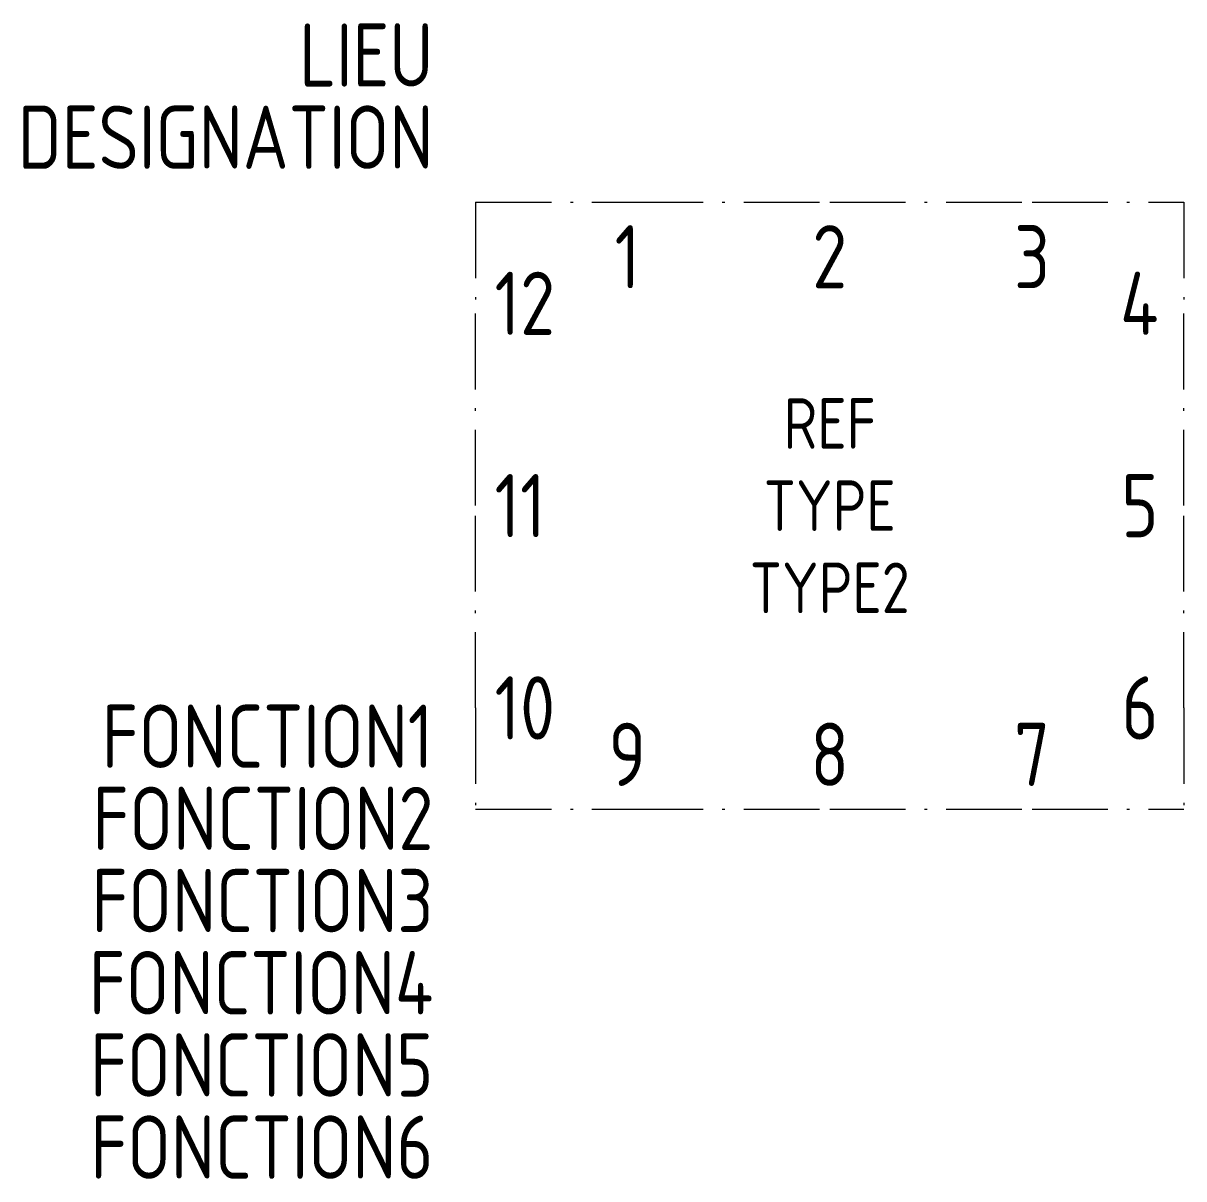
# Model space of a CAD drawing. Extents: x -1608.5 to -1562.6, y -918.2 to -872.5.
import ezdxf
from ezdxf.enums import TextEntityAlignment as Align

# ---------------------------------------------------------------- set-up
doc = ezdxf.new("R2010")
doc.units = 0
doc.linetypes.add('ACAD_ISO10W100', pattern=[18, 12, -3, 0, -3])
for name, color, linetype in [('SYMB_BOITE', 6, 'ACAD_ISO10W100'), ('SYMB_REF_CONTACT', 2, 'CONTINUOUS'), ('SYMB_TXT_CONTACT', 2, 'CONTINUOUS'), ('SYMB_TXT_NOM', 3, 'CONTINUOUS')]:
    doc.layers.add(name, color=color, linetype=linetype)
doc.styles.add('NET2_5', font='isocp.shx', dxfattribs={"width": 0.9, "height": 2.5})
doc.styles.add('NET_2', font='isocp.shx', dxfattribs={"width": 0.9, "height": 2})

msp = doc.modelspace()

# ---------------------------------------------------------------- linework, layer by layer
at = {"layer": 'SYMB_BOITE', "ltscale": 0.25}
for p, q in [((-1590.634, -879.593), (-1590.634, -883.593)), ((-1590.634, -879.593), (-1584.634, -879.593)), ((-1584.634, -879.593), (-1576.634, -879.593)), ((-1576.634, -879.593), (-1568.634, -879.593)), ((-1568.634, -879.593), (-1562.634, -879.593)), ((-1562.634, -879.593), (-1562.634, -883.593)), ((-1590.634, -891.593), (-1590.634, -883.593)), ((-1562.634, -891.593), (-1562.634, -883.593)), ((-1590.634, -899.593), (-1590.634, -891.593)), ((-1562.634, -899.593), (-1562.634, -891.593)), ((-1590.634, -899.593), (-1590.634, -903.593)), ((-1562.634, -899.593), (-1562.634, -903.593)), ((-1590.634, -903.593), (-1584.634, -903.593)), ((-1584.634, -903.593), (-1576.634, -903.593)), ((-1576.634, -903.593), (-1568.634, -903.593)), ((-1568.634, -903.593), (-1562.634, -903.593))]:
    msp.add_line(p, q, dxfattribs=at)

# ---------------------------------------------------------------- texts
at = {"layer": 'SYMB_REF_CONTACT', "style": 'NET_2', "width": 0.9, "flags": 8}
msp.add_attdef('REF', text='', height=2, dxfattribs=at).set_placement((-1576.634, -888.343), align=Align.MIDDLE_CENTER)
at = {"layer": 'SYMB_TXT_CONTACT', "style": 'NET2_5', "width": 0.9, "flags": 8}
for tag, p in [('1', (-1584.634, -883)), ('2', (-1576.634, -883)), ('3', (-1568.634, -883)), ('9', (-1584.634, -902.678)), ('8', (-1576.634, -902.678)), ('7', (-1568.634, -902.678))]:
    msp.add_attdef(tag, text='', height=2.5, dxfattribs=at).set_placement(p, align=Align.CENTER)
for tag, p in [('12', (-1589.887, -883.593)), ('11', (-1589.887, -891.593)), ('10', (-1589.887, -899.593))]:
    msp.add_attdef(tag, text='', height=2.5, dxfattribs=at).set_placement(p, align=Align.MIDDLE_LEFT)
for tag, p in [('4', (-1563.634, -883.593)), ('5', (-1563.634, -891.593)), ('6', (-1563.634, -899.593))]:
    msp.add_attdef(tag, text='', height=2.5, dxfattribs=at).set_placement(p, align=Align.MIDDLE_RIGHT)
at = {"layer": 'SYMB_TXT_NOM', "style": 'NET2_5', "width": 0.9, "flags": 8}
for tag, text, p in [('LIEU', '', (-1592.306, -875.022)), ('DESIGNATION', 'A?', (-1592.306, -878.272)), ('FONCTION1', '', (-1592.306, -901.964)), ('FONCTION2', '', (-1592.306, -905.214)), ('FONCTION3', '', (-1592.306, -908.464)), ('FONCTION4', '', (-1592.306, -911.714)), ('FONCTION5', '', (-1592.306, -914.964)), ('FONCTION6', '', (-1592.306, -918.214))]:
    msp.add_attdef(tag, text=text, height=2.5, dxfattribs=at).set_placement(p, align=Align.RIGHT)
at = {"layer": 'SYMB_TXT_NOM', "style": 'NET_2', "width": 0.9, "flags": 8}
for tag, p in [('TYPE', (-1576.634, -891.593)), ('TYPE2', (-1576.634, -894.843))]:
    msp.add_attdef(tag, text='', height=2, dxfattribs=at).set_placement(p, align=Align.MIDDLE_CENTER)

doc.saveas('drawing.dxf')
